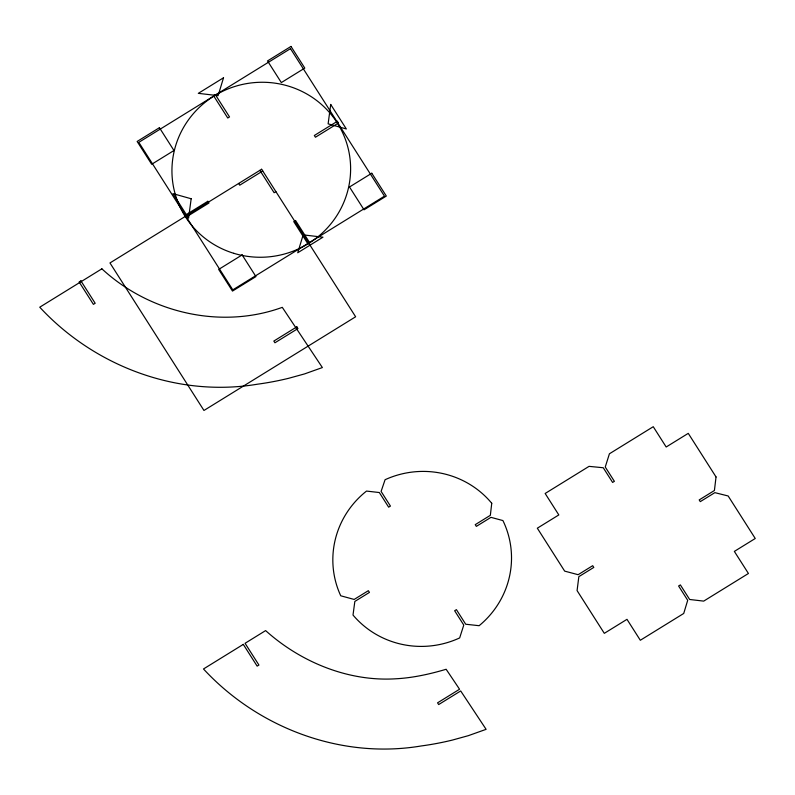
<?xml version="1.0" encoding="UTF-8"?>
<svg xmlns="http://www.w3.org/2000/svg" width="795" height="795" viewBox="0 0 795 795"><rect width="100%" height="100%" fill="white"/><g stroke="black" fill="none" stroke-linecap="round" stroke-linejoin="round"><path stroke-width="1.19" d="M262.738 170.985L239.732 185.195L238.629 183.466M275.895 191.635L274.126 192.728L259.866 170.359M491.747 503.265L490.346 515.319L475.241 524.65L476.334 526.379L490.962 517.346L502.917 520.566A89.467 87.38 -14 0 1 479.127 625.705L465.711 624.234L456.419 609.646L454.651 610.749L463.773 625.069L459.669 637.918A89.467 87.38 -14 0 1 353.01 615.052L354.838 601.427L369.446 592.414L368.343 590.685L354.163 599.44L340.737 595.783A89.467 87.38 -14 0 1 366.505 491.081L379.334 492.542L388.656 507.17L390.434 506.077L381.103 491.429L385.078 479.713A89.467 87.38 -14 0 1 491.747 503.265M716.037 476.95L714.417 490.505L699.193 499.916L700.286 501.635L714.854 492.642L728.16 495.981L755.25 538.493L734.351 551.402L748.433 573.483L703.694 601.119L689.653 599.48L680.371 584.911L678.602 586.004L687.705 600.295L683.72 613.462L640.323 640.263L626.987 619.335L604.309 633.337L577.081 590.596L578.84 576.653L593.795 567.421L592.692 565.692L578.134 574.696L564.669 571.128L537.321 528.198L558.815 514.931L545.151 493.476L589.055 466.357L603.256 467.748L612.607 482.426L614.386 481.333L605.253 467.013L609.417 453.786L653.252 426.706L666.18 446.999L688.261 433.354L716.037 476.95M191.168 198.76L188.584 218.158L172.962 193.642L191.168 198.76M330.71 104.453L328.126 123.851L346.332 128.959L330.71 104.453M223.524 77.771L218.108 95.658L198.323 93.343L223.524 77.771M303.163 234.873L297.737 252.76L322.949 237.188L303.163 234.873M159.427 127.697L137.147 141.46L151.686 164.277L173.966 150.513L159.427 127.697M290.99 46.428L267.527 60.927L281.331 82.581L304.793 68.092L290.99 46.428M215.276 94.545L213.497 95.638L227.758 118.018L229.526 116.925L215.276 94.545M290.483 48.654L138.807 142.345L232.796 289.867L384.472 196.166L290.483 48.654M207.843 201.284L184.838 215.495L185.931 217.224L208.946 203.013L207.843 201.284M337.348 121.287L314.333 135.498L315.436 137.227L338.451 123.016L337.348 121.287M80.921 280.893L79.142 281.986L93.403 304.366L95.181 303.273L80.921 280.893M261.644 169.255L109.968 262.946L203.957 410.468L355.633 316.778L261.644 169.255M101.879 268.819L39.75 307.198C94.376 366.266 177.434 397.659 257.431 384.204A292.023 285.206 -14 0 0 288.674 378.291L304.545 373.918L322.373 367.558L282.285 307.347C220.851 329.726 149.39 312.862 101.879 268.819M295.521 220.493L293.753 221.596L308.003 243.976L309.782 242.873L295.521 220.493M371.782 173.231L349.502 186.994L364.04 209.81L386.32 196.047L371.782 173.231M242.137 254.917L218.675 269.416L232.478 291.079L255.94 276.58L242.137 254.917M296.843 326.844L273.828 341.065L274.931 342.784L297.936 328.573L296.843 326.844M243.29 644.387L203.49 668.973C258.117 728.041 341.174 759.424 421.171 745.968A292.023 285.206 -14 0 0 452.425 740.066L468.285 735.683L486.113 729.333L460.693 690.954L438.671 704.559L437.568 702.83L459.55 689.245C455.088 682.587 450.626 675.919 446.134 669.271C430.274 674.001 412.983 677.877 396.069 678.771C348.518 681.871 300.699 662.156 265.619 630.594L245.069 643.294L258.922 665.037L257.143 666.131L243.29 644.387M233.81 253.317A89.467 87.38 -14 0 0 348.637 150.474A89.467 87.38 -14 0 0 201.383 105.487A89.467 87.38 -14 0 0 233.81 253.317"/></g></svg>
